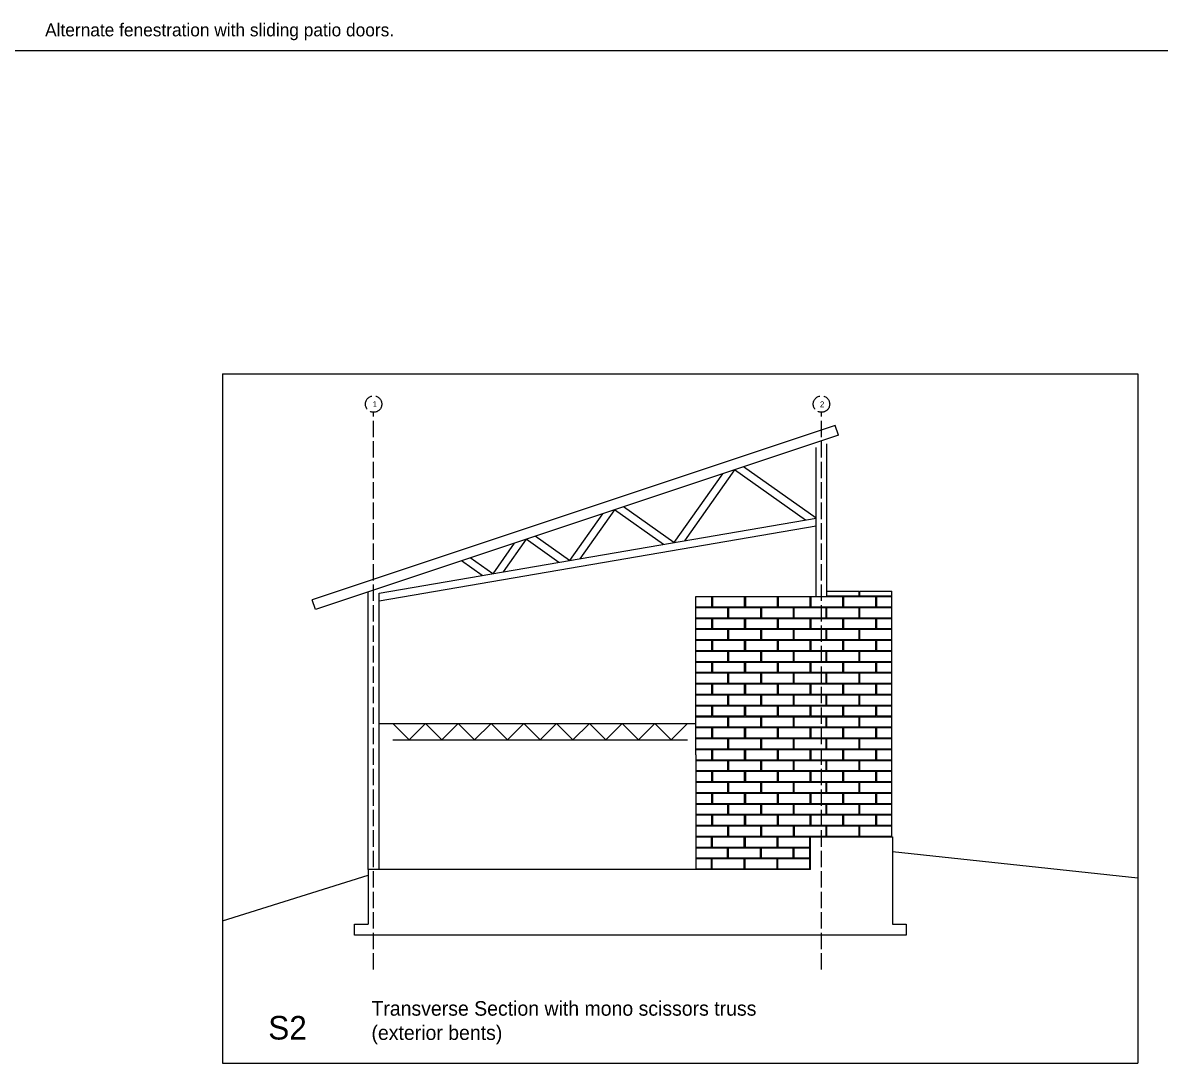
# Model space of a CAD drawing. Header units: inches. Extents: x 1267 to 6358, y -2516 to 4336.
# Drawn here: x 2825 to 3658, y 1498 to 2260 of the extents above; entities that cross this region are included whole.
import ezdxf

# ---------------------------------------------------------------- set-up
doc = ezdxf.new("R2010")
doc.units = ezdxf.units.IN
doc.header["$MEASUREMENT"] = 0
doc.linetypes.add('ACAD_ISO02W100', pattern=[15, 12, -3])
for name, color, linetype in [('blocks', 251, 'Continuous'), ('const', 7, 'Continuous'), ('e1', 7, 'Continuous'), ('e2', 251, 'Continuous'), ('grid', 252, 'ACAD_ISO02W100'), ('walls', 7, 'Continuous')]:
    doc.layers.add(name, color=color, linetype=linetype)

msp = doc.modelspace()

# ---------------------------------------------------------------- linework, layer by layer
for p, q in [((2971.71, 2002.79), (3641.84, 2002.79)), ((2971.71, 2002.79), (2971.71, 1497.78)), ((3641.84, 2002.79), (3641.84, 1497.78)), ((3402.24, 1663.63), (3414.24, 1663.63)), ((2971.71, 1497.78), (3641.84, 1497.78))]:
    msp.add_line(p, q)
at = {"layer": 'blocks'}
for p, q in [((3414.24, 1840.13), (3414.24, 1843.63)), ((3437.74, 1840.13), (3437.74, 1843.63)), ((3438.24, 1840.13), (3438.24, 1843.63)), ((3329.99, 1832.13), (3329.99, 1839.63)), ((3330.49, 1839.63), (3330.49, 1832.13)), ((3353.99, 1832.13), (3353.99, 1839.63)), ((3354.49, 1839.63), (3354.49, 1832.13)), ((3377.99, 1832.13), (3377.99, 1839.63)), ((3378.49, 1839.63), (3378.49, 1832.13)), ((3401.99, 1832.13), (3401.99, 1839.63)), ((3402.49, 1839.63), (3402.49, 1832.13)), ((3414.24, 1840.13), (3437.74, 1840.13)), ((3414.24, 1839.63), (3425.99, 1839.63)), ((3425.99, 1832.13), (3425.99, 1839.63)), ((3426.49, 1839.63), (3449.99, 1839.63)), ((3426.49, 1839.63), (3426.49, 1832.13)), ((3438.24, 1840.13), (3461.74, 1840.13)), ((3449.99, 1832.13), (3449.99, 1839.63)), ((3450.49, 1839.63), (3461.74, 1839.63)), ((3450.49, 1839.63), (3450.49, 1832.13)), ((3318.24, 1832.13), (3329.99, 1832.13)), ((3318.24, 1831.63), (3341.74, 1831.63)), ((3330.49, 1832.13), (3353.99, 1832.13)), ((3341.74, 1824.13), (3341.74, 1831.63)), ((3342.24, 1831.63), (3342.24, 1824.13)), ((3342.24, 1831.63), (3365.74, 1831.63)), ((3354.49, 1832.13), (3377.99, 1832.13)), ((3365.74, 1824.13), (3365.74, 1831.63)), ((3366.24, 1831.63), (3389.74, 1831.63)), ((3366.24, 1831.63), (3366.24, 1824.13)), ((3378.49, 1832.13), (3401.99, 1832.13)), ((3389.74, 1824.13), (3389.74, 1831.63)), ((3390.24, 1824.13), (3390.24, 1831.63)), ((3390.24, 1831.63), (3413.74, 1831.63)), ((3402.49, 1832.13), (3425.99, 1832.13)), ((3413.74, 1824.13), (3413.74, 1831.63)), ((3414.24, 1831.63), (3437.74, 1831.63)), ((3414.24, 1824.13), (3414.24, 1831.63)), ((3426.49, 1832.13), (3449.99, 1832.13)), ((3437.74, 1824.13), (3437.74, 1831.63)), ((3438.24, 1824.13), (3438.24, 1831.63)), ((3438.24, 1831.63), (3461.74, 1831.63)), ((3450.49, 1832.13), (3461.74, 1832.13)), ((3318.24, 1824.13), (3341.74, 1824.13)), ((3318.24, 1823.63), (3329.99, 1823.63)), ((3318.24, 1816.13), (3329.99, 1816.13)), ((3329.99, 1816.13), (3329.99, 1823.63)), ((3330.49, 1823.63), (3330.49, 1816.13)), ((3330.49, 1823.63), (3353.99, 1823.63)), ((3330.49, 1816.13), (3353.99, 1816.13)), ((3342.24, 1824.13), (3365.74, 1824.13)), ((3353.99, 1816.13), (3353.99, 1823.63)), ((3354.49, 1823.63), (3377.99, 1823.63)), ((3354.49, 1823.63), (3354.49, 1816.13)), ((3354.49, 1816.13), (3377.99, 1816.13)), ((3366.24, 1824.13), (3389.74, 1824.13)), ((3377.99, 1816.13), (3377.99, 1823.63)), ((3378.49, 1823.63), (3401.99, 1823.63)), ((3378.49, 1823.63), (3378.49, 1816.13)), ((3378.49, 1816.13), (3401.99, 1816.13)), ((3390.24, 1824.13), (3413.74, 1824.13)), ((3401.99, 1816.13), (3401.99, 1823.63)), ((3402.49, 1823.63), (3402.49, 1816.13)), ((3402.49, 1823.63), (3425.99, 1823.63)), ((3402.49, 1816.13), (3425.99, 1816.13)), ((3414.24, 1824.13), (3437.74, 1824.13)), ((3425.99, 1816.13), (3425.99, 1823.63)), ((3426.49, 1823.63), (3449.99, 1823.63)), ((3426.49, 1823.63), (3426.49, 1816.13)), ((3426.49, 1816.13), (3449.99, 1816.13)), ((3438.24, 1824.13), (3461.74, 1824.13)), ((3449.99, 1816.13), (3449.99, 1823.63)), ((3450.49, 1823.63), (3450.49, 1816.13)), ((3450.49, 1823.63), (3461.74, 1823.63)), ((3450.49, 1816.13), (3461.74, 1816.13)), ((3318.24, 1815.63), (3341.74, 1815.63)), ((3318.24, 1808.13), (3341.74, 1808.13)), ((3341.74, 1808.13), (3341.74, 1815.63)), ((3342.24, 1815.63), (3342.24, 1808.13)), ((3342.24, 1815.63), (3365.74, 1815.63)), ((3342.24, 1808.13), (3365.74, 1808.13)), ((3365.74, 1808.13), (3365.74, 1815.63)), ((3366.24, 1815.63), (3389.74, 1815.63)), ((3366.24, 1815.63), (3366.24, 1808.13)), ((3366.24, 1808.13), (3389.74, 1808.13)), ((3389.74, 1808.13), (3389.74, 1815.63)), ((3390.24, 1808.13), (3390.24, 1815.63)), ((3390.24, 1815.63), (3413.74, 1815.63)), ((3390.24, 1808.13), (3413.74, 1808.13)), ((3413.74, 1808.13), (3413.74, 1815.63)), ((3414.24, 1815.63), (3437.74, 1815.63)), ((3414.24, 1808.13), (3414.24, 1815.63)), ((3414.24, 1808.13), (3437.74, 1808.13)), ((3437.74, 1808.13), (3437.74, 1815.63)), ((3438.24, 1808.13), (3438.24, 1815.63)), ((3438.24, 1815.63), (3461.74, 1815.63)), ((3438.24, 1808.13), (3461.74, 1808.13)), ((3318.24, 1807.63), (3329.99, 1807.63)), ((3318.24, 1800.13), (3329.99, 1800.13)), ((3318.24, 1799.63), (3341.74, 1799.63)), ((3329.99, 1800.13), (3329.99, 1807.63)), ((3330.49, 1807.63), (3330.49, 1800.13)), ((3330.49, 1807.63), (3353.99, 1807.63)), ((3330.49, 1800.13), (3353.99, 1800.13)), ((3341.74, 1792.13), (3341.74, 1799.63)), ((3342.24, 1799.63), (3365.74, 1799.63)), ((3342.24, 1799.63), (3342.24, 1792.13)), ((3353.99, 1800.13), (3353.99, 1807.63)), ((3354.49, 1807.63), (3354.49, 1800.13)), ((3354.49, 1807.63), (3377.99, 1807.63)), ((3354.49, 1800.13), (3377.99, 1800.13)), ((3365.74, 1792.13), (3365.74, 1799.63)), ((3366.24, 1799.63), (3389.74, 1799.63)), ((3366.24, 1799.63), (3366.24, 1792.13)), ((3377.99, 1800.13), (3377.99, 1807.63)), ((3378.49, 1807.63), (3401.99, 1807.63)), ((3378.49, 1807.63), (3378.49, 1800.13)), ((3378.49, 1800.13), (3401.99, 1800.13)), ((3389.74, 1792.13), (3389.74, 1799.63)), ((3390.24, 1799.63), (3413.74, 1799.63)), ((3390.24, 1792.13), (3390.24, 1799.63)), ((3401.99, 1800.13), (3401.99, 1807.63)), ((3402.49, 1807.63), (3402.49, 1800.13)), ((3402.49, 1807.63), (3425.99, 1807.63)), ((3402.49, 1800.13), (3425.99, 1800.13)), ((3413.74, 1792.13), (3413.74, 1799.63)), ((3414.24, 1799.63), (3437.74, 1799.63)), ((3414.24, 1792.13), (3414.24, 1799.63)), ((3425.99, 1800.13), (3425.99, 1807.63)), ((3426.49, 1807.63), (3449.99, 1807.63)), ((3426.49, 1807.63), (3426.49, 1800.13)), ((3426.49, 1800.13), (3449.99, 1800.13)), ((3437.74, 1792.13), (3437.74, 1799.63)), ((3438.24, 1799.63), (3461.74, 1799.63)), ((3438.24, 1792.13), (3438.24, 1799.63)), ((3449.99, 1800.13), (3449.99, 1807.63)), ((3450.49, 1807.63), (3450.49, 1800.13)), ((3450.49, 1807.63), (3461.74, 1807.63)), ((3450.49, 1800.13), (3461.74, 1800.13)), ((3318.24, 1792.13), (3341.74, 1792.13)), ((3318.24, 1791.63), (3329.99, 1791.63)), ((3329.99, 1784.13), (3329.99, 1791.63)), ((3330.49, 1791.63), (3330.49, 1784.13)), ((3330.49, 1791.63), (3353.99, 1791.63)), ((3342.24, 1792.13), (3365.74, 1792.13)), ((3353.99, 1784.13), (3353.99, 1791.63)), ((3354.49, 1791.63), (3354.49, 1784.13)), ((3354.49, 1791.63), (3377.99, 1791.63)), ((3366.24, 1792.13), (3389.74, 1792.13)), ((3377.99, 1784.13), (3377.99, 1791.63)), ((3378.49, 1791.63), (3401.99, 1791.63)), ((3378.49, 1791.63), (3378.49, 1784.13)), ((3390.24, 1792.13), (3413.74, 1792.13)), ((3401.99, 1784.13), (3401.99, 1791.63)), ((3402.49, 1791.63), (3402.49, 1784.13)), ((3402.49, 1791.63), (3425.99, 1791.63)), ((3414.24, 1792.13), (3437.74, 1792.13)), ((3425.99, 1784.13), (3425.99, 1791.63)), ((3426.49, 1791.63), (3449.99, 1791.63)), ((3426.49, 1791.63), (3426.49, 1784.13)), ((3438.24, 1792.13), (3461.74, 1792.13)), ((3449.99, 1784.13), (3449.99, 1791.63)), ((3450.49, 1791.63), (3450.49, 1784.13)), ((3450.49, 1791.63), (3461.74, 1791.63)), ((3318.24, 1784.13), (3329.99, 1784.13)), ((3318.24, 1783.63), (3341.74, 1783.63)), ((3330.49, 1784.13), (3353.99, 1784.13)), ((3341.74, 1776.13), (3341.74, 1783.63)), ((3342.24, 1783.63), (3342.24, 1776.13)), ((3342.24, 1783.63), (3365.74, 1783.63)), ((3354.49, 1784.13), (3377.99, 1784.13)), ((3365.74, 1776.13), (3365.74, 1783.63)), ((3366.24, 1783.63), (3389.74, 1783.63)), ((3366.24, 1783.63), (3366.24, 1776.13)), ((3378.49, 1784.13), (3401.99, 1784.13)), ((3389.74, 1776.13), (3389.74, 1783.63)), ((3390.24, 1776.13), (3390.24, 1783.63)), ((3390.24, 1783.63), (3413.74, 1783.63)), ((3402.49, 1784.13), (3425.99, 1784.13)), ((3413.74, 1776.13), (3413.74, 1783.63)), ((3414.24, 1783.63), (3437.74, 1783.63)), ((3414.24, 1776.13), (3414.24, 1783.63)), ((3426.49, 1784.13), (3449.99, 1784.13)), ((3437.74, 1776.13), (3437.74, 1783.63)), ((3438.24, 1776.13), (3438.24, 1783.63)), ((3438.24, 1783.63), (3461.74, 1783.63)), ((3450.49, 1784.13), (3461.74, 1784.13)), ((3318.24, 1776.13), (3341.74, 1776.13)), ((3318.24, 1775.63), (3329.99, 1775.63)), ((3329.99, 1768.13), (3329.99, 1775.63)), ((3330.49, 1775.63), (3330.49, 1768.13)), ((3330.49, 1775.63), (3353.99, 1775.63)), ((3342.24, 1776.13), (3365.74, 1776.13)), ((3353.99, 1768.13), (3353.99, 1775.63)), ((3354.49, 1775.63), (3377.99, 1775.63)), ((3354.49, 1775.63), (3354.49, 1768.13)), ((3366.24, 1776.13), (3389.74, 1776.13)), ((3377.99, 1768.13), (3377.99, 1775.63)), ((3378.49, 1775.63), (3401.99, 1775.63)), ((3378.49, 1775.63), (3378.49, 1768.13)), ((3390.24, 1776.13), (3413.74, 1776.13)), ((3401.99, 1768.13), (3401.99, 1775.63)), ((3402.49, 1775.63), (3402.49, 1768.13)), ((3402.49, 1775.63), (3425.99, 1775.63)), ((3414.24, 1776.13), (3437.74, 1776.13)), ((3425.99, 1768.13), (3425.99, 1775.63)), ((3426.49, 1775.63), (3449.99, 1775.63)), ((3426.49, 1775.63), (3426.49, 1768.13)), ((3438.24, 1776.13), (3461.74, 1776.13)), ((3449.99, 1768.13), (3449.99, 1775.63)), ((3450.49, 1775.63), (3450.49, 1768.13)), ((3450.49, 1775.63), (3461.74, 1775.63)), ((3318.24, 1768.13), (3329.99, 1768.13)), ((3318.24, 1767.63), (3341.74, 1767.63)), ((3330.49, 1768.13), (3353.99, 1768.13)), ((3341.74, 1760.13), (3341.74, 1767.63)), ((3342.24, 1767.63), (3342.24, 1760.13)), ((3342.24, 1767.63), (3365.74, 1767.63)), ((3354.49, 1768.13), (3377.99, 1768.13)), ((3365.74, 1760.13), (3365.74, 1767.63)), ((3366.24, 1767.63), (3366.24, 1760.13)), ((3366.24, 1767.63), (3389.74, 1767.63)), ((3378.49, 1768.13), (3401.99, 1768.13)), ((3389.74, 1760.13), (3389.74, 1767.63)), ((3390.24, 1760.13), (3390.24, 1767.63)), ((3390.24, 1767.63), (3413.74, 1767.63)), ((3402.49, 1768.13), (3425.99, 1768.13)), ((3413.74, 1760.13), (3413.74, 1767.63)), ((3414.24, 1767.63), (3437.74, 1767.63)), ((3414.24, 1760.13), (3414.24, 1767.63)), ((3426.49, 1768.13), (3449.99, 1768.13)), ((3437.74, 1760.13), (3437.74, 1767.63)), ((3438.24, 1760.13), (3438.24, 1767.63)), ((3438.24, 1767.63), (3461.74, 1767.63)), ((3450.49, 1768.13), (3461.74, 1768.13)), ((3318.24, 1760.13), (3341.74, 1760.13)), ((3318.24, 1759.63), (3329.99, 1759.63)), ((3329.99, 1752.13), (3329.99, 1759.63)), ((3330.49, 1759.63), (3330.49, 1752.13)), ((3330.49, 1759.63), (3353.99, 1759.63)), ((3342.24, 1760.13), (3365.74, 1760.13)), ((3353.99, 1752.13), (3353.99, 1759.63)), ((3354.49, 1759.63), (3354.49, 1752.13)), ((3354.49, 1759.63), (3377.99, 1759.63)), ((3366.24, 1760.13), (3389.74, 1760.13)), ((3377.99, 1752.13), (3377.99, 1759.63)), ((3378.49, 1759.63), (3401.99, 1759.63)), ((3378.49, 1759.63), (3378.49, 1752.13)), ((3390.24, 1760.13), (3413.74, 1760.13)), ((3401.99, 1752.13), (3401.99, 1759.63)), ((3402.49, 1759.63), (3402.49, 1752.13)), ((3402.49, 1759.63), (3425.99, 1759.63)), ((3414.24, 1760.13), (3437.74, 1760.13)), ((3425.99, 1752.13), (3425.99, 1759.63)), ((3426.49, 1759.63), (3449.99, 1759.63)), ((3426.49, 1759.63), (3426.49, 1752.13)), ((3438.24, 1760.13), (3461.74, 1760.13)), ((3449.99, 1752.13), (3449.99, 1759.63)), ((3450.49, 1759.63), (3450.49, 1752.13)), ((3450.49, 1759.63), (3461.74, 1759.63)), ((3318.24, 1752.13), (3329.99, 1752.13)), ((3318.24, 1751.63), (3341.74, 1751.63)), ((3330.49, 1752.13), (3353.99, 1752.13)), ((3341.74, 1744.13), (3341.74, 1751.63)), ((3342.24, 1751.63), (3365.74, 1751.63)), ((3342.24, 1751.63), (3342.24, 1744.13)), ((3354.49, 1752.13), (3377.99, 1752.13)), ((3365.74, 1744.13), (3365.74, 1751.63)), ((3366.24, 1751.63), (3389.74, 1751.63)), ((3366.24, 1751.63), (3366.24, 1744.13)), ((3378.49, 1752.13), (3401.99, 1752.13)), ((3389.74, 1744.13), (3389.74, 1751.63)), ((3390.24, 1751.63), (3413.74, 1751.63)), ((3390.24, 1744.13), (3390.24, 1751.63)), ((3402.49, 1752.13), (3425.99, 1752.13)), ((3413.74, 1744.13), (3413.74, 1751.63)), ((3414.24, 1751.63), (3437.74, 1751.63)), ((3414.24, 1744.13), (3414.24, 1751.63)), ((3426.49, 1752.13), (3449.99, 1752.13)), ((3437.74, 1744.13), (3437.74, 1751.63)), ((3438.24, 1751.63), (3461.74, 1751.63)), ((3438.24, 1744.13), (3438.24, 1751.63)), ((3450.49, 1752.13), (3461.74, 1752.13)), ((3318.24, 1744.13), (3341.74, 1744.13)), ((3318.24, 1743.63), (3329.99, 1743.63)), ((3329.99, 1736.13), (3329.99, 1743.63)), ((3330.49, 1743.63), (3330.49, 1736.13)), ((3330.49, 1743.63), (3353.99, 1743.63)), ((3342.24, 1744.13), (3365.74, 1744.13)), ((3353.99, 1736.13), (3353.99, 1743.63)), ((3354.49, 1743.63), (3354.49, 1736.13)), ((3354.49, 1743.63), (3377.99, 1743.63)), ((3366.24, 1744.13), (3389.74, 1744.13)), ((3377.99, 1736.13), (3377.99, 1743.63)), ((3378.49, 1743.63), (3401.99, 1743.63)), ((3378.49, 1743.63), (3378.49, 1736.13)), ((3390.24, 1744.13), (3413.74, 1744.13)), ((3401.99, 1736.13), (3401.99, 1743.63)), ((3402.49, 1743.63), (3402.49, 1736.13)), ((3402.49, 1743.63), (3425.99, 1743.63)), ((3414.24, 1744.13), (3437.74, 1744.13)), ((3425.99, 1736.13), (3425.99, 1743.63)), ((3426.49, 1743.63), (3449.99, 1743.63)), ((3426.49, 1743.63), (3426.49, 1736.13)), ((3438.24, 1744.13), (3461.74, 1744.13)), ((3449.99, 1736.13), (3449.99, 1743.63)), ((3450.49, 1743.63), (3450.49, 1736.13)), ((3450.49, 1743.63), (3461.74, 1743.63)), ((3318.24, 1736.13), (3329.99, 1736.13)), ((3318.24, 1735.63), (3341.74, 1735.63)), ((3330.49, 1736.13), (3353.99, 1736.13)), ((3341.74, 1728.13), (3341.74, 1735.63)), ((3342.24, 1735.63), (3342.24, 1728.13)), ((3342.24, 1735.63), (3365.74, 1735.63)), ((3354.49, 1736.13), (3377.99, 1736.13)), ((3365.74, 1728.13), (3365.74, 1735.63)), ((3366.24, 1735.63), (3389.74, 1735.63)), ((3366.24, 1735.63), (3366.24, 1728.13)), ((3378.49, 1736.13), (3401.99, 1736.13)), ((3389.74, 1728.13), (3389.74, 1735.63)), ((3390.24, 1728.13), (3390.24, 1735.63)), ((3390.24, 1735.63), (3413.74, 1735.63)), ((3402.49, 1736.13), (3425.99, 1736.13)), ((3413.74, 1728.13), (3413.74, 1735.63)), ((3414.24, 1735.63), (3437.74, 1735.63)), ((3414.24, 1728.13), (3414.24, 1735.63)), ((3426.49, 1736.13), (3449.99, 1736.13)), ((3437.74, 1728.13), (3437.74, 1735.63)), ((3438.24, 1728.13), (3438.24, 1735.63)), ((3438.24, 1735.63), (3461.74, 1735.63)), ((3450.49, 1736.13), (3461.74, 1736.13)), ((3318.24, 1728.13), (3341.74, 1728.13)), ((3318.24, 1727.63), (3329.99, 1727.63)), ((3329.99, 1720.13), (3329.99, 1727.63)), ((3330.49, 1727.63), (3330.49, 1720.13)), ((3330.49, 1727.63), (3353.99, 1727.63)), ((3342.24, 1728.13), (3365.74, 1728.13)), ((3353.99, 1720.13), (3353.99, 1727.63)), ((3354.49, 1727.63), (3354.49, 1720.13)), ((3354.49, 1727.63), (3377.99, 1727.63)), ((3366.24, 1728.13), (3389.74, 1728.13)), ((3377.99, 1720.13), (3377.99, 1727.63)), ((3378.49, 1727.63), (3401.99, 1727.63)), ((3378.49, 1727.63), (3378.49, 1720.13)), ((3390.24, 1728.13), (3413.74, 1728.13)), ((3401.99, 1720.13), (3401.99, 1727.63)), ((3402.49, 1727.63), (3402.49, 1720.13)), ((3402.49, 1727.63), (3425.99, 1727.63)), ((3414.24, 1728.13), (3437.74, 1728.13)), ((3425.99, 1720.13), (3425.99, 1727.63)), ((3426.49, 1727.63), (3449.99, 1727.63)), ((3426.49, 1727.63), (3426.49, 1720.13)), ((3438.24, 1728.13), (3461.74, 1728.13)), ((3449.99, 1720.13), (3449.99, 1727.63)), ((3450.49, 1727.63), (3450.49, 1720.13)), ((3450.49, 1727.63), (3461.74, 1727.63)), ((3318.24, 1720.13), (3329.99, 1720.13)), ((3318.24, 1719.63), (3341.74, 1719.63)), ((3330.49, 1720.13), (3353.99, 1720.13)), ((3341.74, 1712.13), (3341.74, 1719.63)), ((3342.24, 1719.63), (3342.24, 1712.13)), ((3342.24, 1719.63), (3365.74, 1719.63)), ((3354.49, 1720.13), (3377.99, 1720.13)), ((3365.74, 1712.13), (3365.74, 1719.63)), ((3366.24, 1719.63), (3389.74, 1719.63)), ((3366.24, 1719.63), (3366.24, 1712.13)), ((3378.49, 1720.13), (3401.99, 1720.13)), ((3389.74, 1712.13), (3389.74, 1719.63)), ((3390.24, 1712.13), (3390.24, 1719.63)), ((3390.24, 1719.63), (3413.74, 1719.63)), ((3402.49, 1720.13), (3425.99, 1720.13)), ((3413.74, 1712.13), (3413.74, 1719.63)), ((3414.24, 1719.63), (3437.74, 1719.63)), ((3414.24, 1712.13), (3414.24, 1719.63)), ((3426.49, 1720.13), (3449.99, 1720.13)), ((3437.74, 1712.13), (3437.74, 1719.63)), ((3438.24, 1712.13), (3438.24, 1719.63)), ((3438.24, 1719.63), (3461.74, 1719.63)), ((3450.49, 1720.13), (3461.74, 1720.13)), ((3318.24, 1712.13), (3341.74, 1712.13)), ((3318.24, 1711.63), (3329.99, 1711.63)), ((3329.99, 1704.13), (3329.99, 1711.63)), ((3330.49, 1711.63), (3330.49, 1704.13)), ((3330.49, 1711.63), (3353.99, 1711.63)), ((3342.24, 1712.13), (3365.74, 1712.13)), ((3353.99, 1704.13), (3353.99, 1711.63)), ((3354.49, 1711.63), (3354.49, 1704.13)), ((3354.49, 1711.63), (3377.99, 1711.63)), ((3366.24, 1712.13), (3389.74, 1712.13)), ((3377.99, 1704.13), (3377.99, 1711.63)), ((3378.49, 1711.63), (3401.99, 1711.63)), ((3378.49, 1711.63), (3378.49, 1704.13)), ((3390.24, 1712.13), (3413.74, 1712.13)), ((3401.99, 1704.13), (3401.99, 1711.63)), ((3402.49, 1711.63), (3402.49, 1704.13)), ((3402.49, 1711.63), (3425.99, 1711.63)), ((3414.24, 1712.13), (3437.74, 1712.13)), ((3425.99, 1704.13), (3425.99, 1711.63)), ((3426.49, 1711.63), (3449.99, 1711.63)), ((3426.49, 1711.63), (3426.49, 1704.13)), ((3438.24, 1712.13), (3461.74, 1712.13)), ((3449.99, 1704.13), (3449.99, 1711.63)), ((3450.49, 1711.63), (3450.49, 1704.13)), ((3450.49, 1711.63), (3461.74, 1711.63)), ((3318.24, 1704.13), (3329.99, 1704.13)), ((3318.24, 1703.63), (3341.74, 1703.63)), ((3330.49, 1704.13), (3353.99, 1704.13)), ((3341.74, 1696.13), (3341.74, 1703.63)), ((3342.24, 1703.63), (3342.24, 1696.13)), ((3342.24, 1703.63), (3365.74, 1703.63)), ((3354.49, 1704.13), (3377.99, 1704.13)), ((3365.74, 1696.13), (3365.74, 1703.63)), ((3366.24, 1703.63), (3389.74, 1703.63)), ((3366.24, 1703.63), (3366.24, 1696.13)), ((3378.49, 1704.13), (3401.99, 1704.13)), ((3389.74, 1696.13), (3389.74, 1703.63)), ((3390.24, 1696.13), (3390.24, 1703.63)), ((3390.24, 1703.63), (3413.74, 1703.63)), ((3402.49, 1704.13), (3425.99, 1704.13)), ((3413.74, 1696.13), (3413.74, 1703.63)), ((3414.24, 1703.63), (3437.74, 1703.63)), ((3414.24, 1696.13), (3414.24, 1703.63)), ((3426.49, 1704.13), (3449.99, 1704.13)), ((3437.74, 1696.13), (3437.74, 1703.63)), ((3438.24, 1696.13), (3438.24, 1703.63)), ((3438.24, 1703.63), (3461.74, 1703.63)), ((3450.49, 1704.13), (3461.74, 1704.13)), ((3318.24, 1696.13), (3341.74, 1696.13)), ((3318.24, 1695.63), (3329.99, 1695.63)), ((3329.99, 1688.13), (3329.99, 1695.63)), ((3330.49, 1695.63), (3330.49, 1688.13)), ((3330.49, 1695.63), (3353.99, 1695.63)), ((3342.24, 1696.13), (3365.74, 1696.13)), ((3353.99, 1688.13), (3353.99, 1695.63)), ((3354.49, 1695.63), (3354.49, 1688.13)), ((3354.49, 1695.63), (3377.99, 1695.63)), ((3366.24, 1696.13), (3389.74, 1696.13)), ((3377.99, 1688.13), (3377.99, 1695.63)), ((3378.49, 1695.63), (3378.49, 1688.13)), ((3378.49, 1695.63), (3401.99, 1695.63)), ((3390.24, 1696.13), (3413.74, 1696.13)), ((3401.99, 1688.13), (3401.99, 1695.63)), ((3402.49, 1695.63), (3402.49, 1688.13)), ((3402.49, 1695.63), (3425.99, 1695.63)), ((3414.24, 1696.13), (3437.74, 1696.13)), ((3425.99, 1688.13), (3425.99, 1695.63)), ((3426.49, 1695.63), (3449.99, 1695.63)), ((3426.49, 1695.63), (3426.49, 1688.13)), ((3438.24, 1696.13), (3461.74, 1696.13)), ((3449.99, 1688.13), (3449.99, 1695.63)), ((3450.49, 1695.63), (3450.49, 1688.13)), ((3450.49, 1695.63), (3461.74, 1695.63)), ((3318.24, 1688.13), (3329.99, 1688.13)), ((3318.24, 1687.63), (3341.74, 1687.63)), ((3330.49, 1688.13), (3353.99, 1688.13)), ((3341.74, 1680.13), (3341.74, 1687.63)), ((3342.24, 1687.63), (3365.74, 1687.63)), ((3342.24, 1687.63), (3342.24, 1680.13)), ((3354.49, 1688.13), (3377.99, 1688.13)), ((3365.74, 1680.13), (3365.74, 1687.63)), ((3366.24, 1687.63), (3389.74, 1687.63)), ((3366.24, 1687.63), (3366.24, 1680.13)), ((3378.49, 1688.13), (3401.99, 1688.13)), ((3389.74, 1680.13), (3389.74, 1687.63)), ((3390.24, 1687.63), (3413.74, 1687.63)), ((3390.24, 1680.13), (3390.24, 1687.63)), ((3402.49, 1688.13), (3425.99, 1688.13)), ((3413.74, 1680.13), (3413.74, 1687.63)), ((3414.24, 1687.63), (3437.74, 1687.63)), ((3414.24, 1680.13), (3414.24, 1687.63)), ((3426.49, 1688.13), (3449.99, 1688.13)), ((3437.74, 1680.13), (3437.74, 1687.63)), ((3438.24, 1680.13), (3438.24, 1687.63)), ((3438.24, 1687.63), (3461.74, 1687.63)), ((3450.49, 1688.13), (3461.74, 1688.13)), ((3318.24, 1680.13), (3341.74, 1680.13)), ((3318.24, 1679.63), (3329.99, 1679.63)), ((3329.99, 1672.13), (3329.99, 1679.63)), ((3330.49, 1679.63), (3353.99, 1679.63)), ((3330.49, 1679.63), (3330.49, 1672.13)), ((3342.24, 1680.13), (3365.74, 1680.13)), ((3353.99, 1672.13), (3353.99, 1679.63)), ((3354.49, 1679.63), (3377.99, 1679.63)), ((3354.49, 1679.63), (3354.49, 1672.13)), ((3366.24, 1680.13), (3389.74, 1680.13)), ((3377.99, 1672.13), (3377.99, 1679.63)), ((3378.49, 1679.63), (3401.99, 1679.63)), ((3378.49, 1679.63), (3378.49, 1672.13)), ((3390.24, 1680.13), (3413.74, 1680.13)), ((3401.99, 1672.13), (3401.99, 1679.63)), ((3402.49, 1679.63), (3425.99, 1679.63)), ((3402.49, 1679.63), (3402.49, 1672.13)), ((3414.24, 1680.13), (3437.74, 1680.13)), ((3425.99, 1672.13), (3425.99, 1679.63)), ((3426.49, 1679.63), (3449.99, 1679.63)), ((3426.49, 1679.63), (3426.49, 1672.13)), ((3438.24, 1680.13), (3461.74, 1680.13)), ((3449.99, 1672.13), (3449.99, 1679.63)), ((3450.49, 1679.63), (3461.74, 1679.63)), ((3450.49, 1679.63), (3450.49, 1672.13)), ((3318.24, 1672.13), (3329.99, 1672.13)), ((3318.24, 1671.63), (3341.74, 1671.63)), ((3330.49, 1672.13), (3353.99, 1672.13)), ((3341.74, 1664.13), (3341.74, 1671.63)), ((3342.24, 1671.63), (3342.24, 1664.13)), ((3342.24, 1671.63), (3365.74, 1671.63)), ((3354.49, 1672.13), (3377.99, 1672.13)), ((3365.74, 1664.13), (3365.74, 1671.63)), ((3366.24, 1671.63), (3389.74, 1671.63)), ((3366.24, 1671.63), (3366.24, 1664.13)), ((3378.49, 1672.13), (3401.99, 1672.13)), ((3389.74, 1664.13), (3389.74, 1671.63)), ((3390.24, 1671.63), (3390.24, 1664.13)), ((3390.24, 1671.63), (3413.74, 1671.63)), ((3402.49, 1672.13), (3425.99, 1672.13)), ((3413.74, 1664.13), (3413.74, 1671.63)), ((3414.24, 1671.63), (3437.74, 1671.63)), ((3414.24, 1664.13), (3414.24, 1671.63)), ((3426.49, 1672.13), (3449.99, 1672.13)), ((3437.74, 1664.13), (3437.74, 1671.63)), ((3438.24, 1664.13), (3438.24, 1671.63)), ((3438.24, 1671.63), (3461.74, 1671.63)), ((3450.49, 1672.13), (3461.74, 1672.13)), ((3318.24, 1664.13), (3341.74, 1664.13)), ((3318.24, 1663.63), (3329.74, 1663.63)), ((3329.74, 1656.13), (3329.74, 1663.63)), ((3330.24, 1663.63), (3353.74, 1663.63)), ((3330.24, 1663.63), (3330.24, 1656.13)), ((3342.24, 1664.13), (3365.74, 1664.13)), ((3353.74, 1656.13), (3353.74, 1663.63)), ((3354.24, 1663.63), (3377.74, 1663.63)), ((3354.24, 1663.63), (3354.24, 1656.13)), ((3366.24, 1664.13), (3389.74, 1664.13)), ((3377.74, 1656.13), (3377.74, 1663.63)), ((3378.24, 1663.63), (3401.74, 1663.63)), ((3378.24, 1663.63), (3378.24, 1656.13)), ((3390.24, 1664.13), (3413.74, 1664.13)), ((3401.74, 1656.13), (3401.74, 1663.63)), ((3414.24, 1664.13), (3437.74, 1664.13)), ((3438.24, 1664.13), (3461.74, 1664.13)), ((3318.24, 1656.13), (3329.74, 1656.13)), ((3318.24, 1655.63), (3341.49, 1655.63)), ((3330.24, 1656.13), (3353.74, 1656.13)), ((3341.49, 1648.13), (3341.49, 1655.63)), ((3341.99, 1655.63), (3341.99, 1648.13)), ((3341.99, 1655.63), (3365.49, 1655.63)), ((3354.24, 1656.13), (3377.74, 1656.13)), ((3365.49, 1648.13), (3365.49, 1655.63)), ((3365.99, 1655.63), (3389.49, 1655.63)), ((3365.99, 1655.63), (3365.99, 1648.13)), ((3378.24, 1656.13), (3401.74, 1656.13)), ((3389.49, 1648.13), (3389.49, 1655.63)), ((3389.99, 1655.63), (3389.99, 1648.13)), ((3389.99, 1655.63), (3401.74, 1655.63)), ((3401.74, 1648.13), (3401.74, 1655.63)), ((3318.24, 1648.13), (3341.49, 1648.13)), ((3318.24, 1647.63), (3329.74, 1647.63)), ((3329.74, 1640.13), (3329.74, 1647.63)), ((3330.24, 1647.63), (3353.74, 1647.63)), ((3330.24, 1640.13), (3330.24, 1647.63)), ((3341.99, 1648.13), (3365.49, 1648.13)), ((3353.74, 1640.13), (3353.74, 1647.63)), ((3354.24, 1647.63), (3377.74, 1647.63)), ((3354.24, 1640.13), (3354.24, 1647.63)), ((3365.99, 1648.13), (3389.49, 1648.13)), ((3377.74, 1640.13), (3377.74, 1647.63)), ((3378.24, 1647.63), (3401.74, 1647.63)), ((3378.24, 1640.13), (3378.24, 1647.63)), ((3389.99, 1648.13), (3401.74, 1648.13)), ((3401.74, 1640.13), (3401.74, 1647.63)), ((3318.24, 1640.13), (3329.74, 1640.13)), ((3330.24, 1640.13), (3353.74, 1640.13)), ((3354.24, 1640.13), (3377.74, 1640.13)), ((3378.24, 1640.13), (3401.74, 1640.13))]:
    msp.add_line(p, q, dxfattribs=at)
at = {"layer": 'e1'}
for p, q in [((3406.24, 1897), (3353.05, 1934.59)), ((3337.77, 1929.5), (3302.16, 1879.12)), ((3346.58, 1932.44), (3309.82, 1880.44)), ((3398.58, 1895.68), (3346.58, 1932.44)), ((3249.85, 1900.19), (3225.67, 1865.99)), ((3258.66, 1903.13), (3233.34, 1867.3)), ((3294.49, 1877.81), (3258.66, 1903.13)), ((3302.16, 1879.12), (3265.14, 1905.29)), ((3086.24, 1842.05), (3406.24, 1897)), ((3086.24, 1836.47), (3406.24, 1891.41)), ((3225.67, 1865.99), (3200.54, 1883.76)), ((3185.25, 1878.66), (3169.47, 1856.34)), ((3194.06, 1881.6), (3177.14, 1857.65)), ((3218.01, 1864.67), (3194.06, 1881.6)), ((3169.47, 1856.34), (3153.07, 1867.93)), ((3161.81, 1855.02), (3146.59, 1865.77)), ((3318.24, 1723.63), (3318.24, 1839.74))]:
    msp.add_line(p, q, dxfattribs=at)
at = {"layer": 'e2'}
msp.add_line((2720.04, 2239.57), (3973.31, 2239.57), dxfattribs=at)
at = {"layer": 'grid'}
for p, q in [((3082.24, 1566.41), (3082.24, 1974.56)), ((3410.24, 1566.41), (3410.24, 1974.56))]:
    msp.add_line(p, q, dxfattribs=at)
for centre in [(3082.24, 1980.56), (3410.24, 1980.56)]:
    msp.add_circle(centre, 6, dxfattribs=at)
at = {"layer": 'walls'}
for p, q in [((3420.24, 1964.99), (3037.24, 1837.32)), ((3422.64, 1957.79), (3039.64, 1830.12)), ((3422.64, 1957.79), (3420.24, 1964.99)), ((3414.24, 1839.74), (3414.24, 1951.38)), ((3406.24, 1839.74), (3406.24, 1948.71)), ((3078.24, 1639.63), (3078.24, 1842.99)), ((3086.24, 1639.63), (3086.24, 1842.05)), ((3414.24, 1843.63), (3437.74, 1843.63)), ((3438.24, 1843.63), (3461.74, 1843.63)), ((3461.74, 1664.13), (3461.74, 1843.63)), ((3039.64, 1830.12), (3037.24, 1837.32)), ((3318.24, 1839.74), (3414.24, 1839.74)), ((3086.24, 1746.63), (3318.24, 1746.63)), ((3096.24, 1746.63), (3108.24, 1734.63)), ((3108.24, 1734.63), (3120.24, 1746.63)), ((3120.24, 1746.63), (3132.24, 1734.63)), ((3132.24, 1734.63), (3144.24, 1746.63)), ((3144.24, 1746.63), (3156.24, 1734.63)), ((3156.24, 1734.63), (3168.24, 1746.63)), ((3168.24, 1746.63), (3180.24, 1734.63)), ((3180.24, 1734.63), (3192.24, 1746.63)), ((3192.24, 1746.63), (3204.24, 1734.63)), ((3204.24, 1734.63), (3216.24, 1746.63)), ((3216.24, 1746.63), (3228.24, 1734.63)), ((3228.24, 1734.63), (3240.24, 1746.63)), ((3240.24, 1746.63), (3252.24, 1734.63)), ((3252.24, 1734.63), (3264.24, 1746.63)), ((3264.24, 1746.63), (3276.24, 1734.63)), ((3276.24, 1734.63), (3288.24, 1746.63)), ((3288.24, 1746.63), (3300.24, 1734.63)), ((3300.24, 1734.63), (3312.24, 1746.63)), ((3096.24, 1734.63), (3312.24, 1734.63)), ((3318.24, 1723.63), (3318.24, 1639.63)), ((3402.24, 1639.63), (3402.24, 1663.63)), ((3414.24, 1663.63), (3462.24, 1663.63)), ((3462.24, 1663.63), (3462.24, 1599.63)), ((3462.24, 1652.98), (3641.84, 1633.49)), ((2971.71, 1602.13), (3078.24, 1635.63)), ((3078.24, 1639.63), (3078.24, 1620.13)), ((3402.24, 1639.63), (3078.24, 1639.63)), ((3078.24, 1636.8), (3078.24, 1599.63)), ((3068.24, 1591.63), (3068.24, 1599.63)), ((3068.24, 1599.63), (3078.24, 1599.63)), ((3462.24, 1599.63), (3472.24, 1599.63)), ((3472.24, 1599.63), (3472.24, 1591.63)), ((3073.24, 1591.63), (3068.24, 1591.63)), ((3078.24, 1591.63), (3073.24, 1591.63)), ((3472.24, 1591.63), (3078.24, 1591.63)), ((3397.24, 1591.63), (3392.24, 1591.63)), ((3402.24, 1591.63), (3397.24, 1591.63)), ((3424.24, 1591.63), (3402.24, 1591.63))]:
    msp.add_line(p, q, dxfattribs=at)

# ---------------------------------------------------------------- texts
at = {"layer": 'const', "attachment_point": 1}
for s, insert, char_height, width in [('Alternate fenestration with sliding patio doors.', (2841.69, 2259.4), 9.4717, 3611.5496), ('1', (3081.52, 1982.6), 4.26, 1625.1973), ('2', (3409.16, 1982.56), 4.26, 1625.1973), ('Transverse Section with mono scissors truss\\P(exterior bents)', (3080.69, 1543.26), 10.6557, 4062.9933), ('S2', (3005.11, 1532.41), 17.262, 6582.0491)]:
    msp.add_mtext(s, dxfattribs=dict(at, insert=insert, char_height=char_height, width=width))

doc.saveas('drawing.dxf')
